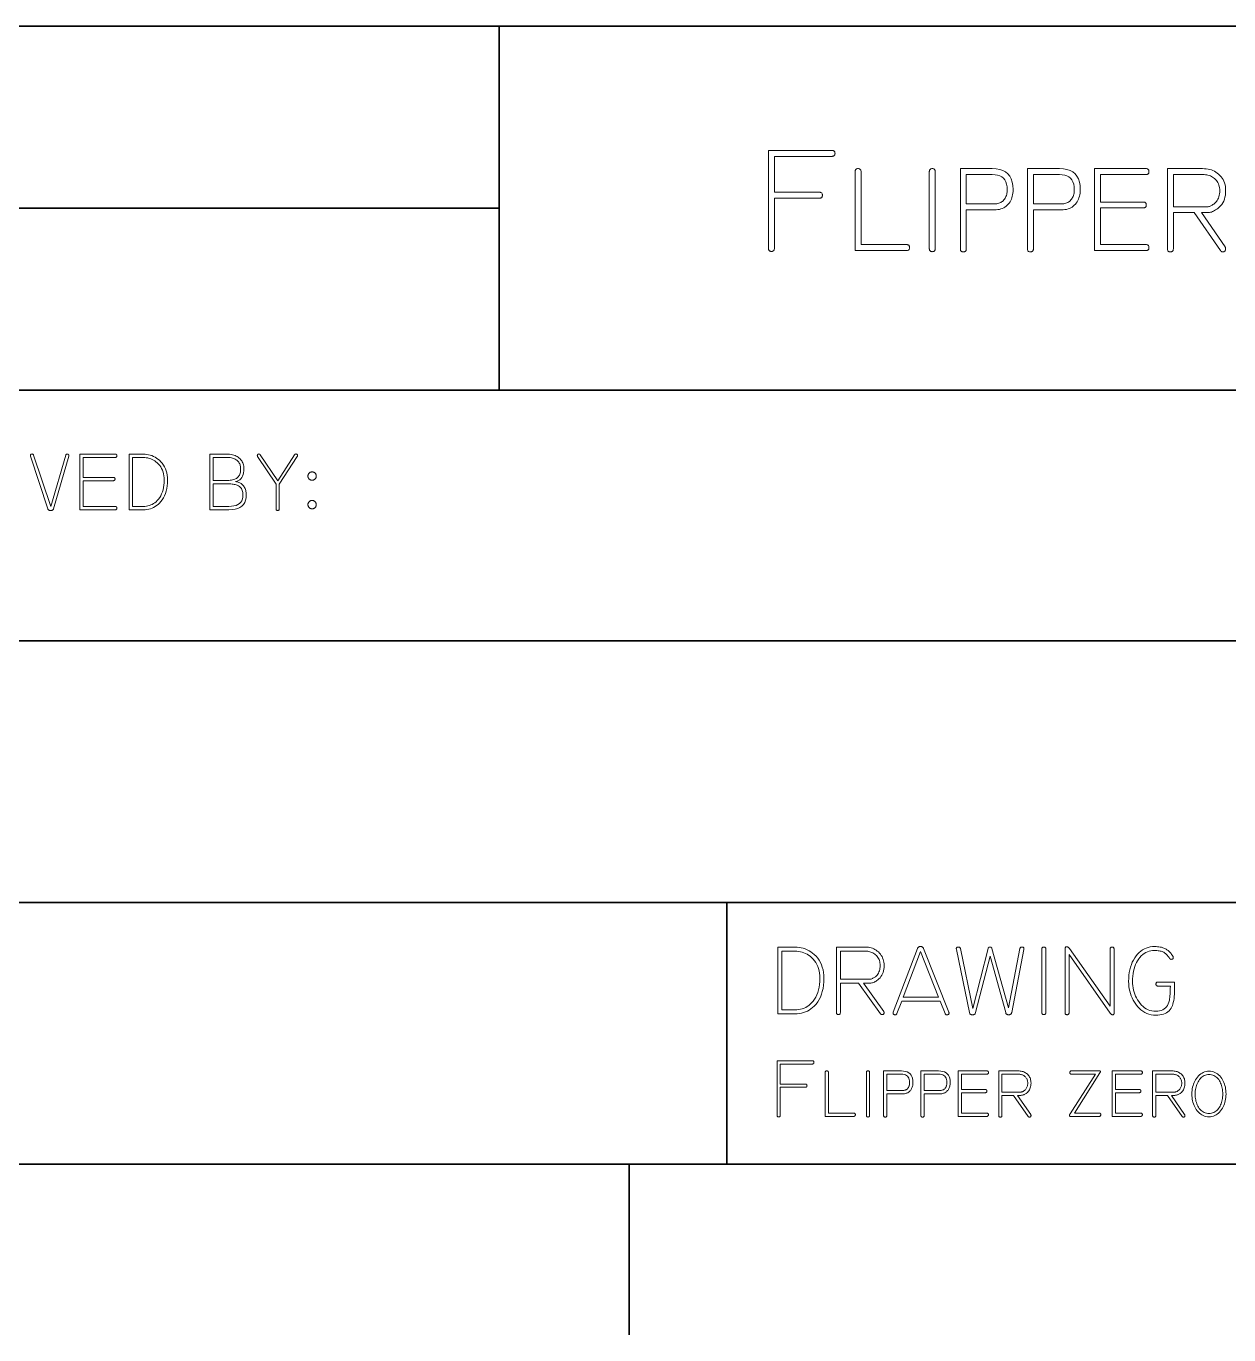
# Model space of a CAD drawing. Extents: x 0 to 297, y 0 to 210.
# Drawn here: x 196.2 to 249.1, y 2.5 to 60 of the extents above; entities that cross this region are included whole.
import ezdxf

# ---------------------------------------------------------------- set-up
doc = ezdxf.new("R2010")
doc.units = 0

msp = doc.modelspace()

# ---------------------------------------------------------------- linework, layer by layer
at = {"color": 7, "lineweight": 35}
for p, q in [((146.5, 60), (287, 60)), ((146.5, 52), (217, 52)), ((146.5, 44), (287, 44)), ((146.5, 33), (287, 33)), ((146.5, 21.5), (287, 21.5)), ((10, 10), (287, 10)), ((146.5, 10), (287, 10))]:
    msp.add_line(p, q, dxfattribs=at)
at = {"color": 7, "lineweight": 35, "ltscale": 0.4}
msp.add_line((217, 44), (217, 60), dxfattribs=at)
at = {"color": 7, "lineweight": 35, "ltscale": 0.2875}
msp.add_line((227, 10), (227, 21.5), dxfattribs=at)
at = {"color": 7, "lineweight": 35, "ltscale": 0.1875}
msp.add_line((222.7, 10), (222.7, 2.5), dxfattribs=at)
at = {"color": 7, "lineweight": 13}
for points in [[(231.619, 54.28), (229.087, 54.28), (229.087, 52.702), (231.067, 52.702), (231.092, 52.701), (231.114, 52.697), (231.133, 52.691), (231.15, 52.682), (231.165, 52.67), (231.176, 52.656), (231.185, 52.639), (231.192, 52.619), (231.196, 52.597), (231.197, 52.573), (231.196, 52.548), (231.192, 52.526), (231.185, 52.506), (231.176, 52.489), (231.165, 52.475), (231.15, 52.464), (231.133, 52.454), (231.114, 52.448), (231.092, 52.444), (231.067, 52.443), (229.087, 52.443), (229.087, 50.235), (229.085, 50.21), (229.082, 50.188), (229.075, 50.169), (229.066, 50.152), (229.054, 50.138), (229.04, 50.126), (229.023, 50.117), (229.004, 50.11), (228.982, 50.106), (228.957, 50.105), (228.932, 50.106), (228.91, 50.11), (228.891, 50.117), (228.874, 50.126), (228.859, 50.138), (228.848, 50.152), (228.839, 50.169), (228.832, 50.188), (228.828, 50.21), (228.827, 50.235), (228.827, 54.54), (231.619, 54.54), (231.644, 54.539), (231.666, 54.535), (231.685, 54.528), (231.702, 54.519), (231.717, 54.508), (231.728, 54.493), (231.737, 54.476), (231.744, 54.457), (231.748, 54.435), (231.749, 54.41), (231.748, 54.386), (231.744, 54.364), (231.737, 54.344), (231.728, 54.327), (231.717, 54.313), (231.702, 54.301), (231.685, 54.292), (231.666, 54.286), (231.644, 54.282)], [(234.892, 50.144), (232.632, 50.144), (232.632, 53.612), (232.633, 53.636), (232.637, 53.658), (232.644, 53.678), (232.653, 53.695), (232.665, 53.709), (232.679, 53.721), (232.696, 53.73), (232.715, 53.736), (232.737, 53.74), (232.762, 53.741), (232.787, 53.74), (232.809, 53.736), (232.828, 53.73), (232.845, 53.721), (232.859, 53.709), (232.871, 53.695), (232.88, 53.678), (232.887, 53.658), (232.891, 53.636), (232.892, 53.612), (232.892, 50.404), (234.892, 50.404), (234.917, 50.402), (234.939, 50.399), (234.958, 50.392), (234.975, 50.383), (234.989, 50.371), (235.001, 50.357), (235.01, 50.34), (235.017, 50.321), (235.021, 50.299), (235.022, 50.274), (235.021, 50.249), (235.017, 50.227), (235.01, 50.208), (235.001, 50.191), (234.989, 50.176), (234.975, 50.165), (234.958, 50.156), (234.939, 50.149), (234.917, 50.145)], [(236.152, 50.222), (236.15, 50.197), (236.146, 50.175), (236.14, 50.156), (236.131, 50.139), (236.119, 50.125), (236.105, 50.113), (236.088, 50.104), (236.069, 50.097), (236.046, 50.093), (236.022, 50.092), (235.997, 50.093), (235.975, 50.097), (235.956, 50.104), (235.939, 50.113), (235.924, 50.125), (235.913, 50.139), (235.904, 50.156), (235.897, 50.175), (235.893, 50.197), (235.892, 50.222), (235.892, 53.612), (235.893, 53.636), (235.897, 53.658), (235.904, 53.678), (235.913, 53.695), (235.924, 53.709), (235.939, 53.721), (235.956, 53.73), (235.975, 53.736), (235.997, 53.74), (236.022, 53.741), (236.046, 53.74), (236.069, 53.736), (236.088, 53.73), (236.105, 53.721), (236.119, 53.709), (236.131, 53.695), (236.14, 53.678), (236.146, 53.658), (236.15, 53.636), (236.152, 53.612)], [(239.574, 52.819), (239.572, 52.742), (239.565, 52.667), (239.554, 52.595), (239.539, 52.526), (239.52, 52.461), (239.497, 52.398), (239.469, 52.338), (239.437, 52.281), (239.4, 52.227), (239.359, 52.176), (239.315, 52.13), (239.266, 52.088), (239.215, 52.051), (239.159, 52.019), (239.1, 51.991), (239.037, 51.969), (238.97, 51.952), (238.9, 51.94), (238.826, 51.932), (238.749, 51.93), (237.515, 51.93), (237.515, 50.215), (237.514, 50.191), (237.51, 50.169), (237.504, 50.149), (237.495, 50.132), (237.483, 50.118), (237.469, 50.106), (237.452, 50.097), (237.432, 50.091), (237.41, 50.087), (237.385, 50.086), (237.361, 50.087), (237.339, 50.091), (237.319, 50.097), (237.302, 50.106), (237.288, 50.118), (237.276, 50.132), (237.267, 50.149), (237.261, 50.169), (237.257, 50.191), (237.256, 50.215), (237.256, 53.741), (238.658, 53.741), (238.832, 53.732), (238.988, 53.705), (239.125, 53.658), (239.244, 53.594), (239.345, 53.511), (239.427, 53.409), (239.491, 53.29), (239.537, 53.151), (239.565, 52.995)], [(239.314, 52.819), (239.307, 52.945), (239.288, 53.058), (239.255, 53.157), (239.209, 53.243), (239.15, 53.316), (239.078, 53.376), (238.993, 53.422), (238.894, 53.455), (238.783, 53.475), (238.658, 53.482), (237.515, 53.482), (237.515, 52.189), (238.749, 52.189), (238.802, 52.191), (238.853, 52.196), (238.901, 52.205), (238.947, 52.218), (238.99, 52.233), (239.031, 52.253), (239.069, 52.275), (239.104, 52.302), (239.137, 52.331), (239.168, 52.365), (239.196, 52.401), (239.221, 52.439), (239.242, 52.479), (239.261, 52.522), (239.277, 52.566), (239.291, 52.613), (239.301, 52.661), (239.308, 52.712), (239.313, 52.765)], [(242.522, 52.819), (242.52, 52.742), (242.513, 52.667), (242.503, 52.595), (242.488, 52.526), (242.468, 52.461), (242.445, 52.398), (242.417, 52.338), (242.385, 52.281), (242.348, 52.227), (242.308, 52.176), (242.263, 52.13), (242.215, 52.088), (242.163, 52.051), (242.107, 52.019), (242.048, 51.991), (241.985, 51.969), (241.918, 51.952), (241.848, 51.94), (241.775, 51.932), (241.697, 51.93), (240.463, 51.93), (240.463, 50.215), (240.462, 50.191), (240.458, 50.169), (240.452, 50.149), (240.443, 50.132), (240.431, 50.118), (240.417, 50.106), (240.4, 50.097), (240.38, 50.091), (240.358, 50.087), (240.333, 50.086), (240.309, 50.087), (240.287, 50.091), (240.267, 50.097), (240.25, 50.106), (240.236, 50.118), (240.224, 50.132), (240.215, 50.149), (240.209, 50.169), (240.205, 50.191), (240.204, 50.215), (240.204, 53.741), (241.606, 53.741), (241.78, 53.732), (241.936, 53.705), (242.073, 53.658), (242.192, 53.594), (242.293, 53.511), (242.375, 53.409), (242.439, 53.29), (242.485, 53.151), (242.513, 52.995)], [(242.262, 52.819), (242.256, 52.945), (242.236, 53.058), (242.203, 53.157), (242.157, 53.243), (242.098, 53.316), (242.026, 53.376), (241.941, 53.422), (241.842, 53.455), (241.731, 53.475), (241.606, 53.482), (240.463, 53.482), (240.463, 52.189), (241.697, 52.189), (241.75, 52.191), (241.801, 52.196), (241.849, 52.205), (241.895, 52.218), (241.938, 52.233), (241.979, 52.253), (242.017, 52.275), (242.052, 52.302), (242.085, 52.331), (242.116, 52.365), (242.144, 52.401), (242.169, 52.439), (242.19, 52.479), (242.209, 52.522), (242.226, 52.566), (242.239, 52.613), (242.249, 52.661), (242.256, 52.712), (242.261, 52.765)], [(245.411, 50.144), (243.152, 50.144), (243.152, 53.741), (245.411, 53.741), (245.436, 53.74), (245.458, 53.736), (245.478, 53.73), (245.495, 53.721), (245.509, 53.709), (245.521, 53.695), (245.53, 53.678), (245.536, 53.658), (245.54, 53.636), (245.541, 53.612), (245.54, 53.587), (245.536, 53.565), (245.53, 53.545), (245.521, 53.528), (245.509, 53.514), (245.495, 53.502), (245.478, 53.493), (245.458, 53.487), (245.436, 53.483), (245.411, 53.482), (243.411, 53.482), (243.411, 52.274), (245.295, 52.274), (245.319, 52.273), (245.341, 52.269), (245.361, 52.262), (245.378, 52.253), (245.392, 52.241), (245.404, 52.227), (245.413, 52.21), (245.419, 52.191), (245.423, 52.169), (245.424, 52.144), (245.423, 52.119), (245.419, 52.097), (245.413, 52.078), (245.404, 52.061), (245.392, 52.047), (245.378, 52.035), (245.361, 52.026), (245.341, 52.019), (245.319, 52.015), (245.295, 52.014), (243.411, 52.014), (243.411, 50.404), (245.411, 50.404), (245.436, 50.402), (245.458, 50.399), (245.478, 50.392), (245.495, 50.383), (245.509, 50.371), (245.521, 50.357), (245.53, 50.34), (245.536, 50.321), (245.54, 50.299), (245.541, 50.274), (245.54, 50.249), (245.536, 50.227), (245.53, 50.208), (245.521, 50.191), (245.509, 50.176), (245.495, 50.165), (245.478, 50.156), (245.458, 50.149), (245.436, 50.145)], [(248.911, 52.774), (248.908, 52.673), (248.898, 52.576), (248.88, 52.485), (248.856, 52.399), (248.825, 52.318), (248.788, 52.242), (248.743, 52.171), (248.691, 52.105), (248.633, 52.044), (248.567, 51.988), (248.519, 51.954), (248.472, 51.923), (248.425, 51.895), (248.378, 51.872), (248.332, 51.852), (248.286, 51.835), (248.24, 51.823), (248.195, 51.814), (248.151, 51.808), (248.106, 51.806), (247.846, 51.806), (248.885, 50.3), (248.89, 50.292), (248.895, 50.284), (248.899, 50.276), (248.902, 50.269), (248.905, 50.261), (248.907, 50.253), (248.909, 50.245), (248.91, 50.238), (248.911, 50.23), (248.911, 50.222), (248.91, 50.196), (248.906, 50.173), (248.899, 50.152), (248.89, 50.135), (248.877, 50.12), (248.862, 50.107), (248.845, 50.098), (248.824, 50.091), (248.801, 50.087), (248.775, 50.086), (248.764, 50.086), (248.752, 50.088), (248.742, 50.091), (248.731, 50.095), (248.721, 50.1), (248.712, 50.107), (248.703, 50.114), (248.694, 50.123), (248.686, 50.133), (248.678, 50.144), (247.522, 51.806), (246.613, 51.806), (246.613, 50.215), (246.611, 50.191), (246.608, 50.169), (246.601, 50.149), (246.592, 50.132), (246.58, 50.118), (246.566, 50.106), (246.549, 50.097), (246.53, 50.091), (246.508, 50.087), (246.483, 50.086), (246.458, 50.087), (246.436, 50.091), (246.417, 50.097), (246.4, 50.106), (246.385, 50.118), (246.374, 50.132), (246.365, 50.149), (246.358, 50.169), (246.354, 50.191), (246.353, 50.215), (246.353, 53.741), (247.898, 53.741), (247.981, 53.739), (248.062, 53.732), (248.139, 53.72), (248.213, 53.703), (248.285, 53.681), (248.354, 53.655), (248.419, 53.624), (248.482, 53.588), (248.542, 53.547), (248.6, 53.501), (248.659, 53.446), (248.712, 53.387), (248.759, 53.324), (248.799, 53.257), (248.833, 53.186), (248.862, 53.112), (248.883, 53.033), (248.899, 52.951), (248.908, 52.864)], [(248.652, 52.774), (248.649, 52.84), (248.643, 52.903), (248.631, 52.964), (248.615, 53.021), (248.595, 53.076), (248.57, 53.128), (248.54, 53.177), (248.506, 53.223), (248.468, 53.266), (248.424, 53.306), (248.382, 53.34), (248.337, 53.369), (248.29, 53.396), (248.241, 53.419), (248.189, 53.438), (248.135, 53.454), (248.079, 53.466), (248.021, 53.475), (247.961, 53.48), (247.898, 53.482), (246.613, 53.482), (246.613, 52.066), (248.106, 52.066), (248.136, 52.068), (248.166, 52.072), (248.197, 52.079), (248.228, 52.089), (248.259, 52.102), (248.29, 52.118), (248.322, 52.136), (248.354, 52.158), (248.386, 52.182), (248.418, 52.209), (248.462, 52.25), (248.502, 52.294), (248.537, 52.342), (248.568, 52.393), (248.593, 52.448), (248.614, 52.506), (248.631, 52.568), (248.642, 52.633), (248.649, 52.702)], [(198.09, 41.109), (197.416, 38.8), (197.41, 38.784), (197.403, 38.77), (197.394, 38.758), (197.384, 38.747), (197.372, 38.738), (197.359, 38.73), (197.345, 38.725), (197.329, 38.72), (197.312, 38.718), (197.293, 38.717), (197.273, 38.718), (197.254, 38.72), (197.237, 38.725), (197.222, 38.73), (197.208, 38.738), (197.196, 38.747), (197.185, 38.758), (197.176, 38.77), (197.169, 38.784), (197.163, 38.8), (196.402, 41.109), (196.401, 41.112), (196.401, 41.115), (196.4, 41.117), (196.4, 41.12), (196.399, 41.122), (196.399, 41.125), (196.399, 41.127), (196.398, 41.13), (196.398, 41.132), (196.398, 41.134), (196.399, 41.147), (196.401, 41.159), (196.405, 41.169), (196.41, 41.178), (196.416, 41.186), (196.424, 41.192), (196.434, 41.197), (196.444, 41.2), (196.457, 41.202), (196.47, 41.203), (196.48, 41.202), (196.489, 41.201), (196.498, 41.198), (196.506, 41.195), (196.513, 41.19), (196.519, 41.185), (196.525, 41.178), (196.53, 41.17), (196.535, 41.162), (196.539, 41.152), (197.293, 38.898), (197.953, 41.152), (197.956, 41.161), (197.96, 41.169), (197.965, 41.176), (197.97, 41.182), (197.976, 41.187), (197.982, 41.192), (197.989, 41.195), (197.997, 41.197), (198.005, 41.199), (198.014, 41.199), (198.022, 41.199), (198.028, 41.198), (198.035, 41.197), (198.042, 41.195), (198.048, 41.193), (198.054, 41.19), (198.06, 41.187), (198.065, 41.183), (198.071, 41.179), (198.076, 41.174), (198.08, 41.169), (198.084, 41.163), (198.088, 41.157), (198.09, 41.151), (198.092, 41.145), (198.093, 41.138), (198.093, 41.131), (198.093, 41.124), (198.092, 41.117)], [(200.125, 38.753), (198.574, 38.753), (198.574, 41.196), (200.125, 41.196), (200.139, 41.195), (200.151, 41.193), (200.162, 41.189), (200.171, 41.184), (200.179, 41.177), (200.185, 41.17), (200.19, 41.16), (200.194, 41.149), (200.196, 41.137), (200.197, 41.123), (200.196, 41.11), (200.194, 41.097), (200.19, 41.087), (200.185, 41.077), (200.179, 41.069), (200.171, 41.063), (200.162, 41.058), (200.151, 41.054), (200.139, 41.052), (200.125, 41.051), (198.718, 41.051), (198.718, 40.175), (200.045, 40.175), (200.059, 40.174), (200.071, 40.172), (200.082, 40.168), (200.092, 40.163), (200.1, 40.157), (200.106, 40.149), (200.111, 40.139), (200.115, 40.128), (200.117, 40.116), (200.118, 40.102), (200.117, 40.089), (200.115, 40.076), (200.111, 40.066), (200.106, 40.056), (200.1, 40.048), (200.092, 40.042), (200.082, 40.037), (200.071, 40.033), (200.059, 40.031), (200.045, 40.03), (198.718, 40.03), (198.718, 38.898), (200.125, 38.898), (200.139, 38.897), (200.151, 38.895), (200.162, 38.891), (200.171, 38.886), (200.179, 38.88), (200.185, 38.872), (200.19, 38.862), (200.194, 38.851), (200.196, 38.839), (200.197, 38.825), (200.196, 38.812), (200.194, 38.799), (200.19, 38.789), (200.185, 38.779), (200.179, 38.771), (200.171, 38.765), (200.162, 38.76), (200.151, 38.756), (200.139, 38.754)], [(202.419, 40.056), (202.416, 39.925), (202.405, 39.801), (202.387, 39.684), (202.363, 39.572), (202.331, 39.468), (202.292, 39.369), (202.246, 39.277), (202.193, 39.191), (202.133, 39.111), (202.066, 39.038), (202.007, 38.984), (201.945, 38.936), (201.881, 38.893), (201.814, 38.856), (201.745, 38.824), (201.673, 38.799), (201.598, 38.779), (201.521, 38.765), (201.441, 38.756), (201.359, 38.753), (200.738, 38.753), (200.738, 41.196), (201.355, 41.196), (201.436, 41.193), (201.515, 41.185), (201.592, 41.172), (201.666, 41.153), (201.738, 41.129), (201.808, 41.099), (201.876, 41.065), (201.941, 41.025), (202.005, 40.979), (202.066, 40.929), (202.133, 40.863), (202.193, 40.793), (202.246, 40.718), (202.292, 40.638), (202.331, 40.553), (202.363, 40.464), (202.387, 40.369), (202.405, 40.269), (202.416, 40.165)], [(202.275, 40.056), (202.272, 40.151), (202.263, 40.242), (202.247, 40.329), (202.226, 40.411), (202.198, 40.489), (202.165, 40.563), (202.125, 40.633), (202.079, 40.699), (202.027, 40.76), (201.968, 40.817), (201.915, 40.861), (201.861, 40.9), (201.804, 40.934), (201.745, 40.965), (201.685, 40.99), (201.623, 41.011), (201.559, 41.027), (201.493, 41.038), (201.425, 41.045), (201.355, 41.048), (200.882, 41.048), (200.882, 38.898), (201.359, 38.898), (201.43, 38.9), (201.499, 38.908), (201.565, 38.921), (201.63, 38.939), (201.692, 38.962), (201.753, 38.99), (201.811, 39.023), (201.867, 39.061), (201.92, 39.105), (201.972, 39.154), (202.029, 39.219), (202.081, 39.289), (202.126, 39.365), (202.166, 39.447), (202.199, 39.534), (202.226, 39.627), (202.248, 39.726), (202.263, 39.83), (202.272, 39.94)], [(205.882, 39.403), (205.875, 39.279), (205.852, 39.169), (205.814, 39.071), (205.76, 38.987), (205.691, 38.916), (205.607, 38.857), (205.508, 38.812), (205.393, 38.779), (205.263, 38.76), (205.118, 38.753), (204.288, 38.753), (204.288, 41.199), (205.017, 41.199), (205.086, 41.197), (205.153, 41.192), (205.217, 41.183), (205.278, 41.171), (205.335, 41.155), (205.39, 41.136), (205.441, 41.113), (205.49, 41.087), (205.535, 41.057), (205.578, 41.024), (205.616, 40.988), (205.651, 40.949), (205.682, 40.909), (205.708, 40.865), (205.73, 40.82), (205.749, 40.772), (205.763, 40.722), (205.773, 40.669), (205.779, 40.614), (205.781, 40.557), (205.778, 40.462), (205.767, 40.375), (205.749, 40.297), (205.723, 40.227), (205.69, 40.166), (205.65, 40.113), (205.603, 40.069), (205.548, 40.033), (205.486, 40.006), (205.417, 39.987), (205.456, 39.98), (205.493, 39.972), (205.529, 39.961), (205.563, 39.948), (205.596, 39.934), (205.627, 39.917), (205.656, 39.899), (205.684, 39.878), (205.71, 39.856), (205.734, 39.832), (205.763, 39.8), (205.788, 39.765), (205.81, 39.728), (205.829, 39.689), (205.845, 39.647), (205.859, 39.603), (205.869, 39.556), (205.876, 39.508), (205.881, 39.456)], [(205.637, 40.561), (205.635, 40.606), (205.63, 40.65), (205.622, 40.692), (205.611, 40.731), (205.596, 40.769), (205.577, 40.804), (205.556, 40.838), (205.531, 40.869), (205.503, 40.898), (205.471, 40.925), (205.437, 40.95), (205.4, 40.972), (205.361, 40.991), (205.319, 41.008), (205.275, 41.022), (205.228, 41.034), (205.179, 41.043), (205.127, 41.05), (205.073, 41.054), (205.017, 41.055), (204.432, 41.055), (204.432, 40.038), (204.977, 40.038), (205.046, 40.039), (205.112, 40.042), (205.173, 40.048), (205.23, 40.056), (205.283, 40.067), (205.331, 40.08), (205.376, 40.095), (205.417, 40.113), (205.453, 40.132), (205.486, 40.155), (205.514, 40.18), (205.54, 40.209), (205.563, 40.241), (205.583, 40.276), (205.599, 40.315), (205.613, 40.357), (205.623, 40.403), (205.631, 40.452), (205.636, 40.505)], [(208.123, 41.091), (207.336, 39.882), (207.336, 38.793), (207.335, 38.779), (207.333, 38.767), (207.33, 38.756), (207.325, 38.747), (207.318, 38.739), (207.31, 38.732), (207.301, 38.727), (207.29, 38.724), (207.278, 38.722), (207.264, 38.721), (207.25, 38.722), (207.238, 38.724), (207.227, 38.727), (207.218, 38.732), (207.21, 38.739), (207.203, 38.747), (207.198, 38.756), (207.195, 38.767), (207.193, 38.779), (207.192, 38.793), (207.192, 39.882), (206.384, 41.091), (206.381, 41.095), (206.379, 41.098), (206.376, 41.102), (206.375, 41.106), (206.373, 41.11), (206.372, 41.114), (206.371, 41.118), (206.37, 41.122), (206.37, 41.126), (206.369, 41.131), (206.37, 41.144), (206.372, 41.157), (206.376, 41.167), (206.382, 41.177), (206.388, 41.185), (206.397, 41.191), (206.407, 41.196), (206.418, 41.2), (206.431, 41.202), (206.445, 41.203), (206.452, 41.202), (206.458, 41.201), (206.464, 41.2), (206.469, 41.198), (206.475, 41.195), (206.48, 41.191), (206.485, 41.187), (206.49, 41.182), (206.495, 41.176), (206.499, 41.17), (207.264, 40.03), (208, 41.17), (208.004, 41.176), (208.009, 41.182), (208.014, 41.187), (208.02, 41.191), (208.025, 41.195), (208.031, 41.198), (208.037, 41.2), (208.044, 41.201), (208.051, 41.202), (208.058, 41.203), (208.073, 41.202), (208.086, 41.2), (208.098, 41.196), (208.109, 41.191), (208.117, 41.185), (208.124, 41.177), (208.13, 41.167), (208.134, 41.157), (208.136, 41.144), (208.137, 41.131), (208.137, 41.126), (208.137, 41.122), (208.136, 41.118), (208.135, 41.114), (208.133, 41.11), (208.132, 41.106), (208.13, 41.102), (208.128, 41.098), (208.125, 41.095)], [(208.96, 40.232), (208.959, 40.217), (208.957, 40.203), (208.955, 40.189), (208.951, 40.175), (208.946, 40.162), (208.94, 40.149), (208.933, 40.137), (208.925, 40.125), (208.916, 40.113), (208.905, 40.102), (208.894, 40.092), (208.883, 40.083), (208.871, 40.075), (208.859, 40.068), (208.846, 40.062), (208.833, 40.057), (208.819, 40.053), (208.805, 40.051), (208.791, 40.049), (208.776, 40.048), (208.761, 40.049), (208.746, 40.051), (208.732, 40.053), (208.718, 40.057), (208.705, 40.062), (208.692, 40.068), (208.68, 40.075), (208.668, 40.083), (208.657, 40.092), (208.646, 40.102), (208.635, 40.113), (208.626, 40.125), (208.618, 40.137), (208.611, 40.149), (208.605, 40.162), (208.6, 40.175), (208.596, 40.189), (208.594, 40.203), (208.592, 40.217), (208.592, 40.232), (208.592, 40.247), (208.594, 40.262), (208.596, 40.276), (208.6, 40.289), (208.605, 40.303), (208.611, 40.315), (208.618, 40.328), (208.626, 40.34), (208.635, 40.351), (208.646, 40.362), (208.657, 40.372), (208.668, 40.382), (208.68, 40.39), (208.692, 40.397), (208.705, 40.403), (208.718, 40.408), (208.732, 40.411), (208.746, 40.414), (208.761, 40.416), (208.776, 40.416), (208.791, 40.416), (208.805, 40.414), (208.819, 40.411), (208.833, 40.408), (208.846, 40.403), (208.859, 40.397), (208.871, 40.39), (208.883, 40.382), (208.894, 40.372), (208.905, 40.362), (208.916, 40.351), (208.925, 40.34), (208.933, 40.328), (208.94, 40.315), (208.946, 40.303), (208.951, 40.289), (208.955, 40.276), (208.957, 40.262), (208.959, 40.247)], [(205.738, 39.41), (205.736, 39.463), (205.73, 39.513), (205.721, 39.56), (205.707, 39.604), (205.689, 39.644), (205.668, 39.682), (205.643, 39.716), (205.613, 39.747), (205.58, 39.775), (205.543, 39.799), (205.512, 39.816), (205.478, 39.831), (205.441, 39.844), (205.401, 39.855), (205.358, 39.865), (205.313, 39.873), (205.264, 39.88), (205.212, 39.885), (205.157, 39.888), (205.1, 39.89), (205.01, 39.89), (204.926, 39.891), (204.847, 39.891), (204.773, 39.892), (204.704, 39.892), (204.639, 39.893), (204.58, 39.893), (204.526, 39.893), (204.477, 39.893), (204.432, 39.893), (204.432, 38.898), (205.118, 38.898), (205.236, 38.903), (205.341, 38.918), (205.434, 38.944), (205.515, 38.98), (205.583, 39.026), (205.639, 39.082), (205.682, 39.149), (205.713, 39.225), (205.732, 39.312)], [(208.96, 38.977), (208.959, 38.962), (208.957, 38.947), (208.955, 38.933), (208.951, 38.92), (208.946, 38.907), (208.94, 38.894), (208.933, 38.881), (208.925, 38.87), (208.916, 38.858), (208.905, 38.847), (208.894, 38.837), (208.883, 38.828), (208.871, 38.819), (208.859, 38.812), (208.846, 38.806), (208.833, 38.802), (208.819, 38.798), (208.805, 38.795), (208.791, 38.793), (208.776, 38.793), (208.761, 38.793), (208.746, 38.795), (208.732, 38.798), (208.718, 38.802), (208.705, 38.806), (208.692, 38.812), (208.68, 38.819), (208.668, 38.828), (208.657, 38.837), (208.646, 38.847), (208.635, 38.858), (208.626, 38.87), (208.618, 38.881), (208.611, 38.894), (208.605, 38.907), (208.6, 38.92), (208.596, 38.933), (208.594, 38.947), (208.592, 38.962), (208.592, 38.977), (208.592, 38.992), (208.594, 39.006), (208.596, 39.02), (208.6, 39.034), (208.605, 39.047), (208.611, 39.06), (208.618, 39.072), (208.626, 39.084), (208.635, 39.096), (208.646, 39.107), (208.657, 39.117), (208.668, 39.126), (208.68, 39.134), (208.692, 39.141), (208.705, 39.147), (208.718, 39.152), (208.732, 39.156), (208.746, 39.159), (208.761, 39.16), (208.776, 39.161), (208.791, 39.16), (208.805, 39.159), (208.819, 39.156), (208.833, 39.152), (208.846, 39.147), (208.859, 39.141), (208.871, 39.134), (208.883, 39.126), (208.894, 39.117), (208.905, 39.107), (208.916, 39.096), (208.925, 39.084), (208.933, 39.072), (208.94, 39.06), (208.946, 39.047), (208.951, 39.034), (208.955, 39.02), (208.957, 39.006), (208.959, 38.992)], [(236.749, 16.677), (236.751, 16.674), (236.752, 16.671), (236.753, 16.667), (236.754, 16.664), (236.755, 16.66), (236.756, 16.657), (236.757, 16.653), (236.757, 16.65), (236.757, 16.646), (236.758, 16.643), (236.757, 16.627), (236.754, 16.613), (236.749, 16.601), (236.743, 16.59), (236.735, 16.581), (236.725, 16.574), (236.713, 16.568), (236.699, 16.564), (236.684, 16.561), (236.667, 16.561), (236.655, 16.561), (236.644, 16.563), (236.634, 16.566), (236.624, 16.57), (236.616, 16.575), (236.608, 16.581), (236.601, 16.588), (236.595, 16.597), (236.589, 16.606), (236.584, 16.617), (236.368, 17.158), (234.68, 17.158), (234.472, 16.617), (234.467, 16.606), (234.462, 16.597), (234.455, 16.588), (234.448, 16.581), (234.44, 16.575), (234.432, 16.57), (234.422, 16.566), (234.412, 16.563), (234.401, 16.561), (234.39, 16.561), (234.372, 16.561), (234.357, 16.564), (234.343, 16.568), (234.331, 16.574), (234.321, 16.581), (234.313, 16.59), (234.307, 16.601), (234.302, 16.613), (234.3, 16.627), (234.299, 16.643), (234.299, 16.646), (234.299, 16.65), (234.299, 16.653), (234.3, 16.657), (234.301, 16.66), (234.302, 16.664), (234.303, 16.667), (234.304, 16.671), (234.306, 16.674), (234.307, 16.677), (235.372, 19.478), (235.379, 19.494), (235.387, 19.508), (235.397, 19.52), (235.408, 19.531), (235.421, 19.54), (235.435, 19.547), (235.451, 19.553), (235.468, 19.557), (235.486, 19.56), (235.507, 19.561), (235.526, 19.56), (235.544, 19.557), (235.56, 19.553), (235.576, 19.547), (235.59, 19.54), (235.603, 19.531), (235.614, 19.52), (235.624, 19.508), (235.633, 19.494), (235.641, 19.478)], [(246.667, 17.677), (246.665, 17.566), (246.661, 17.462), (246.653, 17.363), (246.642, 17.272), (246.629, 17.186), (246.612, 17.107), (246.592, 17.034), (246.57, 16.968), (246.544, 16.908), (246.515, 16.855), (246.475, 16.796), (246.429, 16.743), (246.376, 16.696), (246.318, 16.655), (246.253, 16.621), (246.183, 16.593), (246.106, 16.571), (246.023, 16.556), (245.935, 16.546), (245.84, 16.543), (245.737, 16.548), (245.637, 16.563), (245.541, 16.587), (245.448, 16.62), (245.359, 16.663), (245.274, 16.716), (245.191, 16.779), (245.113, 16.851), (245.037, 16.933), (244.965, 17.024), (244.905, 17.113), (244.852, 17.205), (244.804, 17.3), (244.763, 17.396), (244.728, 17.496), (244.7, 17.597), (244.678, 17.701), (244.662, 17.808), (244.653, 17.917), (244.649, 18.028), (244.653, 18.165), (244.663, 18.296), (244.679, 18.422), (244.702, 18.542), (244.732, 18.657), (244.768, 18.766), (244.811, 18.87), (244.86, 18.969), (244.916, 19.062), (244.978, 19.149), (245.043, 19.227), (245.112, 19.297), (245.184, 19.359), (245.26, 19.413), (245.339, 19.458), (245.421, 19.495), (245.508, 19.524), (245.598, 19.544), (245.691, 19.556), (245.788, 19.561), (245.855, 19.559), (245.919, 19.555), (245.981, 19.548), (246.039, 19.538), (246.095, 19.526), (246.148, 19.511), (246.199, 19.493), (246.246, 19.472), (246.291, 19.448), (246.333, 19.422), (246.358, 19.405), (246.383, 19.386), (246.408, 19.364), (246.433, 19.339), (246.459, 19.312), (246.485, 19.282), (246.512, 19.249), (246.538, 19.214), (246.566, 19.177), (246.593, 19.136), (246.596, 19.131), (246.599, 19.126), (246.602, 19.12), (246.604, 19.115), (246.606, 19.109), (246.608, 19.104), (246.609, 19.098), (246.61, 19.092), (246.61, 19.086), (246.61, 19.08), (246.61, 19.064), (246.607, 19.05), (246.603, 19.038), (246.597, 19.027), (246.589, 19.018), (246.579, 19.011), (246.568, 19.005), (246.555, 19.001), (246.54, 18.999), (246.524, 18.998), (246.515, 18.998), (246.507, 19), (246.499, 19.002), (246.491, 19.005), (246.484, 19.009), (246.477, 19.013), (246.47, 19.019), (246.463, 19.026), (246.456, 19.033), (246.45, 19.041), (246.424, 19.077), (246.398, 19.111), (246.374, 19.142), (246.35, 19.17), (246.327, 19.196), (246.305, 19.219), (246.284, 19.24), (246.263, 19.259), (246.244, 19.275), (246.225, 19.288), (246.193, 19.307), (246.158, 19.324), (246.12, 19.339), (246.08, 19.352), (246.038, 19.363), (245.993, 19.372), (245.945, 19.378), (245.895, 19.383), (245.843, 19.386), (245.788, 19.387), (245.704, 19.384), (245.623, 19.373), (245.545, 19.354), (245.471, 19.328), (245.399, 19.294), (245.331, 19.253), (245.266, 19.205), (245.205, 19.149), (245.146, 19.086), (245.091, 19.015), (245.04, 18.938), (244.994, 18.857), (244.954, 18.77), (244.919, 18.679), (244.89, 18.582), (244.865, 18.481), (244.847, 18.375), (244.833, 18.264), (244.825, 18.149), (244.823, 18.028), (244.825, 17.93), (244.833, 17.834), (244.847, 17.74), (244.865, 17.648), (244.89, 17.558), (244.919, 17.471), (244.954, 17.386), (244.994, 17.304), (245.04, 17.223), (245.091, 17.145), (245.151, 17.064), (245.215, 16.991), (245.282, 16.926), (245.352, 16.871), (245.425, 16.824), (245.502, 16.785), (245.582, 16.755), (245.664, 16.734), (245.751, 16.721), (245.84, 16.716), (245.927, 16.721), (246.007, 16.733), (246.081, 16.753), (246.149, 16.782), (246.21, 16.818), (246.265, 16.863), (246.313, 16.916), (246.355, 16.977), (246.391, 17.046), (246.42, 17.123), (246.431, 17.163), (246.442, 17.21), (246.451, 17.263), (246.459, 17.323), (246.465, 17.39), (246.471, 17.463), (246.475, 17.543), (246.478, 17.63), (246.48, 17.724), (246.481, 17.825), (245.935, 17.825), (245.919, 17.826), (245.904, 17.828), (245.891, 17.832), (245.88, 17.839), (245.87, 17.846), (245.862, 17.856), (245.856, 17.867), (245.852, 17.88), (245.849, 17.895), (245.848, 17.911), (245.849, 17.928), (245.852, 17.942), (245.856, 17.955), (245.862, 17.967), (245.87, 17.976), (245.88, 17.984), (245.891, 17.99), (245.904, 17.994), (245.919, 17.997), (245.935, 17.998), (246.667, 17.998)], [(231.26, 18.167), (231.255, 18.01), (231.243, 17.862), (231.222, 17.72), (231.192, 17.587), (231.154, 17.461), (231.107, 17.343), (231.052, 17.232), (230.988, 17.129), (230.916, 17.034), (230.835, 16.946), (230.765, 16.881), (230.691, 16.823), (230.614, 16.771), (230.534, 16.727), (230.45, 16.689), (230.364, 16.659), (230.274, 16.635), (230.182, 16.618), (230.086, 16.607), (229.987, 16.604), (229.242, 16.604), (229.242, 19.535), (229.983, 19.535), (230.08, 19.531), (230.175, 19.522), (230.267, 19.506), (230.356, 19.483), (230.443, 19.455), (230.527, 19.419), (230.608, 19.378), (230.686, 19.33), (230.762, 19.275), (230.835, 19.214), (230.916, 19.136), (230.988, 19.052), (231.052, 18.962), (231.107, 18.866), (231.154, 18.764), (231.192, 18.656), (231.222, 18.543), (231.243, 18.423), (231.255, 18.298)], [(231.087, 18.167), (231.083, 18.281), (231.072, 18.39), (231.053, 18.494), (231.028, 18.593), (230.995, 18.687), (230.954, 18.776), (230.906, 18.86), (230.851, 18.938), (230.789, 19.012), (230.719, 19.08), (230.655, 19.133), (230.589, 19.18), (230.521, 19.221), (230.451, 19.257), (230.379, 19.288), (230.304, 19.313), (230.227, 19.332), (230.148, 19.346), (230.066, 19.354), (229.983, 19.357), (229.416, 19.357), (229.416, 16.777), (229.987, 16.777), (230.072, 16.78), (230.155, 16.789), (230.235, 16.805), (230.313, 16.826), (230.387, 16.854), (230.46, 16.888), (230.529, 16.928), (230.597, 16.974), (230.661, 17.026), (230.723, 17.084), (230.792, 17.162), (230.854, 17.247), (230.908, 17.338), (230.956, 17.436), (230.996, 17.541), (231.028, 17.653), (231.054, 17.771), (231.072, 17.896), (231.083, 18.028)], [(233.905, 18.725), (233.902, 18.643), (233.894, 18.565), (233.88, 18.492), (233.86, 18.422), (233.835, 18.357), (233.805, 18.296), (233.769, 18.239), (233.727, 18.186), (233.68, 18.138), (233.628, 18.093), (233.59, 18.066), (233.552, 18.042), (233.514, 18.02), (233.477, 18.002), (233.439, 17.986), (233.402, 17.973), (233.365, 17.963), (233.328, 17.956), (233.292, 17.952), (233.255, 17.95), (232.996, 17.95), (233.887, 16.708), (233.891, 16.703), (233.894, 16.697), (233.896, 16.692), (233.899, 16.687), (233.9, 16.682), (233.902, 16.677), (233.903, 16.671), (233.904, 16.666), (233.905, 16.661), (233.905, 16.656), (233.904, 16.639), (233.901, 16.625), (233.897, 16.612), (233.89, 16.6), (233.882, 16.591), (233.872, 16.583), (233.86, 16.577), (233.847, 16.573), (233.831, 16.57), (233.814, 16.569), (233.806, 16.57), (233.799, 16.571), (233.792, 16.572), (233.785, 16.575), (233.778, 16.578), (233.772, 16.582), (233.766, 16.586), (233.76, 16.591), (233.754, 16.597), (233.749, 16.604), (232.775, 17.95), (231.983, 17.95), (231.983, 16.656), (231.982, 16.639), (231.979, 16.625), (231.975, 16.612), (231.969, 16.6), (231.961, 16.591), (231.952, 16.583), (231.94, 16.577), (231.927, 16.573), (231.913, 16.57), (231.896, 16.569), (231.88, 16.57), (231.865, 16.573), (231.852, 16.577), (231.841, 16.583), (231.831, 16.591), (231.823, 16.6), (231.817, 16.612), (231.813, 16.625), (231.81, 16.639), (231.81, 16.656), (231.81, 19.535), (233.082, 19.535), (233.149, 19.533), (233.213, 19.526), (233.275, 19.516), (233.336, 19.501), (233.394, 19.482), (233.45, 19.458), (233.504, 19.431), (233.556, 19.399), (233.606, 19.363), (233.654, 19.323), (233.701, 19.275), (233.744, 19.225), (233.782, 19.172), (233.814, 19.117), (233.842, 19.058), (233.865, 18.997), (233.882, 18.933), (233.895, 18.867), (233.902, 18.797)], [(233.732, 18.725), (233.73, 18.783), (233.724, 18.838), (233.714, 18.891), (233.7, 18.942), (233.682, 18.99), (233.66, 19.036), (233.634, 19.08), (233.604, 19.121), (233.57, 19.16), (233.532, 19.197), (233.495, 19.228), (233.456, 19.256), (233.416, 19.281), (233.373, 19.302), (233.329, 19.32), (233.283, 19.335), (233.236, 19.347), (233.186, 19.355), (233.135, 19.36), (233.082, 19.361), (231.987, 19.361), (231.983, 18.123), (233.255, 18.123), (233.282, 18.125), (233.309, 18.128), (233.336, 18.134), (233.363, 18.141), (233.391, 18.152), (233.418, 18.164), (233.445, 18.179), (233.473, 18.195), (233.5, 18.215), (233.528, 18.236), (233.567, 18.271), (233.601, 18.31), (233.632, 18.351), (233.658, 18.395), (233.681, 18.443), (233.699, 18.493), (233.713, 18.547), (233.723, 18.603), (233.73, 18.663)], [(236.299, 17.331), (235.507, 19.348), (234.745, 17.331)], [(240.048, 19.435), (239.511, 16.66), (239.504, 16.641), (239.496, 16.624), (239.486, 16.609), (239.475, 16.596), (239.463, 16.585), (239.45, 16.577), (239.434, 16.57), (239.418, 16.565), (239.4, 16.562), (239.381, 16.561), (239.36, 16.562), (239.341, 16.565), (239.323, 16.57), (239.308, 16.577), (239.293, 16.585), (239.281, 16.596), (239.27, 16.609), (239.26, 16.624), (239.253, 16.641), (239.247, 16.66), (238.563, 19.145), (237.926, 16.66), (237.92, 16.641), (237.913, 16.624), (237.903, 16.609), (237.892, 16.596), (237.88, 16.585), (237.866, 16.577), (237.85, 16.57), (237.832, 16.565), (237.813, 16.562), (237.792, 16.561), (237.771, 16.562), (237.751, 16.565), (237.733, 16.57), (237.717, 16.577), (237.702, 16.585), (237.69, 16.596), (237.679, 16.609), (237.67, 16.624), (237.663, 16.641), (237.658, 16.66), (237.082, 19.435), (237.079, 19.455), (237.079, 19.472), (237.081, 19.488), (237.086, 19.502), (237.094, 19.513), (237.105, 19.522), (237.118, 19.53), (237.134, 19.535), (237.152, 19.538), (237.173, 19.539), (237.186, 19.538), (237.199, 19.536), (237.21, 19.533), (237.22, 19.528), (237.228, 19.522), (237.236, 19.514), (237.243, 19.505), (237.248, 19.495), (237.252, 19.483), (237.255, 19.47), (237.801, 16.842), (238.472, 19.474), (238.476, 19.486), (238.481, 19.497), (238.487, 19.507), (238.494, 19.516), (238.502, 19.523), (238.511, 19.529), (238.522, 19.533), (238.533, 19.536), (238.545, 19.538), (238.558, 19.539), (238.572, 19.538), (238.584, 19.536), (238.595, 19.533), (238.606, 19.529), (238.615, 19.523), (238.623, 19.516), (238.63, 19.507), (238.636, 19.497), (238.641, 19.486), (238.645, 19.474), (239.368, 16.864), (239.874, 19.47), (239.878, 19.483), (239.882, 19.495), (239.887, 19.505), (239.894, 19.514), (239.902, 19.522), (239.91, 19.528), (239.92, 19.533), (239.931, 19.536), (239.943, 19.538), (239.957, 19.539), (239.978, 19.538), (239.996, 19.535), (240.012, 19.53), (240.025, 19.522), (240.036, 19.513), (240.043, 19.502), (240.049, 19.488), (240.051, 19.472), (240.051, 19.455)], [(241.009, 16.656), (241.008, 16.639), (241.005, 16.625), (241.001, 16.612), (240.995, 16.6), (240.987, 16.591), (240.977, 16.583), (240.966, 16.577), (240.953, 16.573), (240.939, 16.57), (240.922, 16.569), (240.906, 16.57), (240.891, 16.573), (240.878, 16.577), (240.867, 16.583), (240.857, 16.591), (240.849, 16.6), (240.843, 16.612), (240.839, 16.625), (240.836, 16.639), (240.835, 16.656), (240.835, 19.452), (240.836, 19.469), (240.839, 19.484), (240.843, 19.497), (240.849, 19.508), (240.857, 19.517), (240.867, 19.525), (240.878, 19.531), (240.891, 19.535), (240.906, 19.538), (240.922, 19.539), (240.939, 19.538), (240.953, 19.535), (240.966, 19.531), (240.977, 19.525), (240.987, 19.517), (240.995, 19.508), (241.001, 19.497), (241.005, 19.484), (241.008, 19.469), (241.009, 19.452)], [(244.009, 16.639), (244.008, 16.624), (244.006, 16.61), (244.003, 16.599), (243.999, 16.589), (243.993, 16.58), (243.987, 16.573), (243.979, 16.568), (243.97, 16.564), (243.96, 16.561), (243.948, 16.561), (243.936, 16.561), (243.924, 16.564), (243.912, 16.568), (243.901, 16.573), (243.89, 16.58), (243.878, 16.589), (243.867, 16.599), (243.857, 16.61), (243.846, 16.624), (243.835, 16.639), (242.03, 19.206), (242.03, 16.652), (242.029, 16.635), (242.027, 16.62), (242.023, 16.607), (242.016, 16.596), (242.009, 16.587), (241.999, 16.579), (241.988, 16.573), (241.975, 16.568), (241.96, 16.566), (241.944, 16.565), (241.927, 16.566), (241.913, 16.568), (241.9, 16.573), (241.888, 16.579), (241.879, 16.587), (241.871, 16.596), (241.865, 16.607), (241.861, 16.62), (241.858, 16.635), (241.857, 16.652), (241.857, 19.47), (241.858, 19.485), (241.86, 19.498), (241.863, 19.509), (241.868, 19.52), (241.874, 19.528), (241.882, 19.535), (241.891, 19.541), (241.901, 19.545), (241.913, 19.547), (241.926, 19.548), (241.941, 19.547), (241.955, 19.545), (241.969, 19.541), (241.982, 19.535), (241.995, 19.528), (242.007, 19.52), (242.019, 19.509), (242.03, 19.498), (242.041, 19.485), (242.052, 19.47), (243.835, 16.937), (243.835, 19.448), (243.836, 19.465), (243.839, 19.479), (243.843, 19.492), (243.849, 19.503), (243.857, 19.513), (243.867, 19.521), (243.878, 19.527), (243.891, 19.531), (243.906, 19.534), (243.922, 19.535), (243.939, 19.534), (243.953, 19.531), (243.966, 19.527), (243.977, 19.521), (243.987, 19.513), (243.995, 19.503), (244.001, 19.492), (244.005, 19.479), (244.008, 19.465), (244.009, 19.448)], [(230.753, 14.397), (229.346, 14.397), (229.346, 13.52), (230.447, 13.52), (230.46, 13.519), (230.473, 13.517), (230.483, 13.514), (230.493, 13.509), (230.501, 13.502), (230.507, 13.494), (230.512, 13.485), (230.516, 13.474), (230.518, 13.462), (230.519, 13.448), (230.518, 13.434), (230.516, 13.422), (230.512, 13.411), (230.507, 13.402), (230.501, 13.394), (230.493, 13.387), (230.483, 13.382), (230.473, 13.379), (230.46, 13.377), (230.447, 13.376), (229.346, 13.376), (229.346, 12.149), (229.346, 12.136), (229.343, 12.123), (229.34, 12.113), (229.335, 12.103), (229.328, 12.095), (229.32, 12.089), (229.311, 12.084), (229.3, 12.08), (229.288, 12.078), (229.274, 12.077), (229.26, 12.078), (229.248, 12.08), (229.237, 12.084), (229.228, 12.089), (229.22, 12.095), (229.214, 12.103), (229.209, 12.113), (229.205, 12.123), (229.203, 12.136), (229.202, 12.149), (229.202, 14.541), (230.753, 14.541), (230.767, 14.54), (230.779, 14.538), (230.79, 14.535), (230.799, 14.53), (230.807, 14.523), (230.814, 14.515), (230.819, 14.506), (230.823, 14.495), (230.825, 14.483), (230.825, 14.469), (230.825, 14.455), (230.823, 14.443), (230.819, 14.432), (230.814, 14.423), (230.807, 14.415), (230.799, 14.408), (230.79, 14.403), (230.779, 14.4), (230.767, 14.398)], [(232.571, 12.099), (231.316, 12.099), (231.316, 14.025), (231.317, 14.039), (231.319, 14.051), (231.323, 14.062), (231.328, 14.071), (231.334, 14.079), (231.342, 14.086), (231.351, 14.091), (231.362, 14.095), (231.374, 14.097), (231.388, 14.097), (231.402, 14.097), (231.414, 14.095), (231.425, 14.091), (231.434, 14.086), (231.442, 14.079), (231.449, 14.071), (231.454, 14.062), (231.457, 14.051), (231.46, 14.039), (231.46, 14.025), (231.46, 12.243), (232.571, 12.243), (232.585, 12.242), (232.597, 12.24), (232.608, 12.237), (232.618, 12.232), (232.626, 12.225), (232.632, 12.217), (232.637, 12.208), (232.641, 12.197), (232.643, 12.185), (232.644, 12.171), (232.643, 12.157), (232.641, 12.145), (232.637, 12.134), (232.632, 12.125), (232.626, 12.117), (232.618, 12.11), (232.608, 12.105), (232.597, 12.102), (232.585, 12.1)], [(233.271, 12.142), (233.271, 12.128), (233.268, 12.116), (233.265, 12.105), (233.26, 12.096), (233.253, 12.088), (233.245, 12.082), (233.236, 12.076), (233.225, 12.073), (233.213, 12.071), (233.199, 12.07), (233.185, 12.071), (233.173, 12.073), (233.162, 12.076), (233.153, 12.082), (233.145, 12.088), (233.139, 12.096), (233.133, 12.105), (233.13, 12.116), (233.128, 12.128), (233.127, 12.142), (233.127, 14.025), (233.128, 14.039), (233.13, 14.051), (233.133, 14.062), (233.139, 14.071), (233.145, 14.079), (233.153, 14.086), (233.162, 14.091), (233.173, 14.095), (233.185, 14.097), (233.199, 14.097), (233.213, 14.097), (233.225, 14.095), (233.236, 14.091), (233.245, 14.086), (233.253, 14.079), (233.26, 14.071), (233.265, 14.062), (233.268, 14.051), (233.271, 14.039), (233.271, 14.025)], [(235.172, 13.585), (235.171, 13.542), (235.168, 13.5), (235.162, 13.461), (235.153, 13.422), (235.143, 13.386), (235.13, 13.351), (235.114, 13.318), (235.096, 13.286), (235.076, 13.256), (235.053, 13.228), (235.029, 13.202), (235.002, 13.179), (234.973, 13.158), (234.942, 13.14), (234.909, 13.125), (234.874, 13.113), (234.837, 13.103), (234.798, 13.096), (234.757, 13.092), (234.714, 13.091), (234.029, 13.091), (234.029, 12.139), (234.028, 12.125), (234.026, 12.113), (234.022, 12.102), (234.017, 12.092), (234.011, 12.084), (234.003, 12.078), (233.993, 12.073), (233.983, 12.069), (233.97, 12.067), (233.957, 12.066), (233.943, 12.067), (233.931, 12.069), (233.92, 12.073), (233.911, 12.078), (233.903, 12.084), (233.896, 12.092), (233.891, 12.102), (233.887, 12.113), (233.885, 12.125), (233.885, 12.139), (233.885, 14.097), (234.664, 14.097), (234.76, 14.092), (234.847, 14.077), (234.923, 14.051), (234.989, 14.015), (235.045, 13.969), (235.091, 13.913), (235.127, 13.846), (235.152, 13.77), (235.167, 13.682)], [(235.028, 13.585), (235.024, 13.655), (235.014, 13.718), (234.995, 13.773), (234.97, 13.821), (234.937, 13.861), (234.897, 13.894), (234.85, 13.92), (234.795, 13.938), (234.733, 13.949), (234.664, 13.953), (234.029, 13.953), (234.029, 13.235), (234.714, 13.235), (234.744, 13.236), (234.772, 13.239), (234.799, 13.244), (234.824, 13.251), (234.848, 13.26), (234.871, 13.27), (234.892, 13.283), (234.912, 13.298), (234.93, 13.314), (234.947, 13.333), (234.962, 13.353), (234.976, 13.374), (234.988, 13.396), (234.999, 13.42), (235.008, 13.444), (235.015, 13.47), (235.021, 13.497), (235.025, 13.525), (235.027, 13.555)], [(236.81, 13.585), (236.809, 13.542), (236.805, 13.5), (236.8, 13.461), (236.791, 13.422), (236.78, 13.386), (236.767, 13.351), (236.752, 13.318), (236.734, 13.286), (236.714, 13.256), (236.691, 13.228), (236.666, 13.202), (236.64, 13.179), (236.611, 13.158), (236.58, 13.14), (236.547, 13.125), (236.512, 13.113), (236.475, 13.103), (236.436, 13.096), (236.395, 13.092), (236.352, 13.091), (235.667, 13.091), (235.667, 12.139), (235.666, 12.125), (235.664, 12.113), (235.66, 12.102), (235.655, 12.092), (235.649, 12.084), (235.641, 12.078), (235.631, 12.073), (235.62, 12.069), (235.608, 12.067), (235.595, 12.066), (235.581, 12.067), (235.569, 12.069), (235.558, 12.073), (235.548, 12.078), (235.54, 12.084), (235.534, 12.092), (235.529, 12.102), (235.525, 12.113), (235.523, 12.125), (235.522, 12.139), (235.522, 14.097), (236.302, 14.097), (236.398, 14.092), (236.485, 14.077), (236.561, 14.051), (236.627, 14.015), (236.683, 13.969), (236.729, 13.913), (236.764, 13.846), (236.79, 13.77), (236.805, 13.682)], [(236.666, 13.585), (236.662, 13.655), (236.651, 13.718), (236.633, 13.773), (236.608, 13.821), (236.575, 13.861), (236.535, 13.894), (236.487, 13.92), (236.433, 13.938), (236.371, 13.949), (236.302, 13.953), (235.667, 13.953), (235.667, 13.235), (236.352, 13.235), (236.382, 13.236), (236.41, 13.239), (236.437, 13.244), (236.462, 13.251), (236.486, 13.26), (236.509, 13.27), (236.53, 13.283), (236.549, 13.298), (236.568, 13.314), (236.585, 13.333), (236.6, 13.353), (236.614, 13.374), (236.626, 13.396), (236.637, 13.42), (236.646, 13.444), (236.653, 13.47), (236.659, 13.497), (236.663, 13.525), (236.665, 13.555)], [(238.416, 12.099), (237.16, 12.099), (237.16, 14.097), (238.416, 14.097), (238.429, 14.097), (238.442, 14.095), (238.452, 14.091), (238.462, 14.086), (238.47, 14.079), (238.476, 14.071), (238.481, 14.062), (238.485, 14.051), (238.487, 14.039), (238.488, 14.025), (238.487, 14.012), (238.485, 13.999), (238.481, 13.988), (238.476, 13.979), (238.47, 13.971), (238.462, 13.965), (238.452, 13.96), (238.442, 13.956), (238.429, 13.954), (238.416, 13.953), (237.304, 13.953), (237.304, 13.282), (238.351, 13.282), (238.364, 13.281), (238.377, 13.279), (238.387, 13.276), (238.397, 13.271), (238.405, 13.264), (238.411, 13.256), (238.416, 13.247), (238.42, 13.236), (238.422, 13.224), (238.423, 13.21), (238.422, 13.196), (238.42, 13.184), (238.416, 13.173), (238.411, 13.164), (238.405, 13.156), (238.397, 13.149), (238.387, 13.144), (238.377, 13.141), (238.364, 13.139), (238.351, 13.138), (237.304, 13.138), (237.304, 12.243), (238.416, 12.243), (238.429, 12.242), (238.442, 12.24), (238.452, 12.237), (238.462, 12.232), (238.47, 12.225), (238.476, 12.217), (238.481, 12.208), (238.485, 12.197), (238.487, 12.185), (238.488, 12.171), (238.487, 12.157), (238.485, 12.145), (238.481, 12.134), (238.476, 12.125), (238.47, 12.117), (238.462, 12.11), (238.452, 12.105), (238.442, 12.102), (238.429, 12.1)], [(240.36, 13.56), (240.358, 13.504), (240.352, 13.45), (240.343, 13.399), (240.329, 13.352), (240.312, 13.306), (240.291, 13.264), (240.266, 13.225), (240.238, 13.188), (240.205, 13.154), (240.169, 13.123), (240.142, 13.104), (240.116, 13.087), (240.09, 13.072), (240.064, 13.059), (240.038, 13.048), (240.013, 13.039), (239.987, 13.031), (239.962, 13.026), (239.937, 13.023), (239.913, 13.022), (239.768, 13.022), (240.346, 12.185), (240.348, 12.181), (240.351, 12.177), (240.353, 12.172), (240.355, 12.168), (240.356, 12.164), (240.358, 12.159), (240.359, 12.155), (240.359, 12.151), (240.36, 12.146), (240.36, 12.142), (240.359, 12.128), (240.357, 12.115), (240.353, 12.103), (240.348, 12.094), (240.341, 12.085), (240.333, 12.078), (240.323, 12.073), (240.312, 12.069), (240.299, 12.067), (240.284, 12.066), (240.278, 12.067), (240.272, 12.068), (240.266, 12.069), (240.26, 12.072), (240.255, 12.074), (240.249, 12.078), (240.244, 12.082), (240.239, 12.087), (240.235, 12.093), (240.23, 12.099), (239.588, 13.022), (239.083, 13.022), (239.083, 12.139), (239.082, 12.125), (239.08, 12.113), (239.076, 12.102), (239.071, 12.092), (239.065, 12.084), (239.057, 12.078), (239.048, 12.073), (239.037, 12.069), (239.025, 12.067), (239.011, 12.066), (238.997, 12.067), (238.985, 12.069), (238.974, 12.073), (238.965, 12.078), (238.957, 12.084), (238.95, 12.092), (238.945, 12.102), (238.942, 12.113), (238.939, 12.125), (238.939, 12.139), (238.939, 14.097), (239.797, 14.097), (239.843, 14.096), (239.888, 14.092), (239.931, 14.085), (239.972, 14.076), (240.012, 14.064), (240.05, 14.049), (240.087, 14.032), (240.122, 14.012), (240.155, 13.989), (240.187, 13.964), (240.22, 13.933), (240.249, 13.9), (240.275, 13.865), (240.298, 13.828), (240.317, 13.789), (240.332, 13.747), (240.344, 13.704), (240.353, 13.658), (240.358, 13.61)], [(240.216, 13.56), (240.214, 13.597), (240.211, 13.632), (240.204, 13.665), (240.196, 13.697), (240.184, 13.728), (240.17, 13.756), (240.154, 13.784), (240.135, 13.809), (240.113, 13.833), (240.089, 13.856), (240.066, 13.874), (240.041, 13.891), (240.015, 13.905), (239.987, 13.918), (239.959, 13.929), (239.929, 13.938), (239.898, 13.944), (239.866, 13.949), (239.832, 13.952), (239.797, 13.953), (239.083, 13.953), (239.083, 13.167), (239.913, 13.167), (239.929, 13.167), (239.946, 13.17), (239.963, 13.174), (239.98, 13.179), (239.997, 13.187), (240.015, 13.195), (240.032, 13.206), (240.05, 13.217), (240.068, 13.231), (240.086, 13.246), (240.111, 13.269), (240.133, 13.293), (240.152, 13.32), (240.169, 13.348), (240.183, 13.379), (240.195, 13.411), (240.204, 13.445), (240.211, 13.482), (240.214, 13.52)], [(243.39, 14.007), (242.268, 12.243), (243.354, 12.243), (243.368, 12.242), (243.38, 12.24), (243.391, 12.237), (243.4, 12.232), (243.408, 12.225), (243.415, 12.217), (243.42, 12.208), (243.424, 12.197), (243.426, 12.185), (243.426, 12.171), (243.426, 12.157), (243.424, 12.145), (243.42, 12.134), (243.415, 12.125), (243.408, 12.117), (243.4, 12.11), (243.391, 12.105), (243.38, 12.102), (243.368, 12.1), (243.354, 12.099), (242.088, 12.099), (242.081, 12.099), (242.075, 12.1), (242.07, 12.102), (242.065, 12.105), (242.061, 12.108), (242.058, 12.112), (242.055, 12.117), (242.053, 12.122), (242.052, 12.128), (242.052, 12.135), (242.052, 12.143), (242.053, 12.151), (242.054, 12.159), (242.056, 12.167), (242.058, 12.175), (242.061, 12.183), (242.064, 12.19), (242.068, 12.198), (242.072, 12.206), (242.077, 12.214), (243.188, 13.953), (242.139, 13.953), (242.125, 13.954), (242.113, 13.956), (242.102, 13.96), (242.092, 13.965), (242.084, 13.971), (242.078, 13.979), (242.073, 13.988), (242.069, 13.999), (242.067, 14.012), (242.066, 14.025), (242.067, 14.039), (242.069, 14.051), (242.073, 14.062), (242.078, 14.071), (242.084, 14.079), (242.092, 14.086), (242.102, 14.091), (242.113, 14.095), (242.125, 14.097), (242.139, 14.097), (243.38, 14.097), (243.386, 14.097), (243.391, 14.096), (243.396, 14.095), (243.4, 14.093), (243.404, 14.091), (243.407, 14.088), (243.409, 14.085), (243.411, 14.081), (243.412, 14.077), (243.412, 14.072), (243.412, 14.07), (243.411, 14.067), (243.41, 14.063), (243.409, 14.058), (243.407, 14.052), (243.404, 14.045), (243.401, 14.037), (243.398, 14.028), (243.394, 14.018)], [(245.18, 12.099), (243.924, 12.099), (243.924, 14.097), (245.18, 14.097), (245.193, 14.097), (245.206, 14.095), (245.216, 14.091), (245.226, 14.086), (245.234, 14.079), (245.24, 14.071), (245.245, 14.062), (245.249, 14.051), (245.251, 14.039), (245.252, 14.025), (245.251, 14.012), (245.249, 13.999), (245.245, 13.988), (245.24, 13.979), (245.234, 13.971), (245.226, 13.965), (245.216, 13.96), (245.206, 13.956), (245.193, 13.954), (245.18, 13.953), (244.069, 13.953), (244.069, 13.282), (245.115, 13.282), (245.128, 13.281), (245.141, 13.279), (245.152, 13.276), (245.161, 13.271), (245.169, 13.264), (245.175, 13.256), (245.18, 13.247), (245.184, 13.236), (245.186, 13.224), (245.187, 13.21), (245.186, 13.196), (245.184, 13.184), (245.18, 13.173), (245.175, 13.164), (245.169, 13.156), (245.161, 13.149), (245.152, 13.144), (245.141, 13.141), (245.128, 13.139), (245.115, 13.138), (244.069, 13.138), (244.069, 12.243), (245.18, 12.243), (245.193, 12.242), (245.206, 12.24), (245.216, 12.237), (245.226, 12.232), (245.234, 12.225), (245.24, 12.217), (245.245, 12.208), (245.249, 12.197), (245.251, 12.185), (245.252, 12.171), (245.251, 12.157), (245.249, 12.145), (245.245, 12.134), (245.24, 12.125), (245.234, 12.117), (245.226, 12.11), (245.216, 12.105), (245.206, 12.102), (245.193, 12.1)], [(247.124, 13.56), (247.122, 13.504), (247.116, 13.45), (247.107, 13.399), (247.094, 13.352), (247.076, 13.306), (247.055, 13.264), (247.03, 13.225), (247.002, 13.188), (246.969, 13.154), (246.933, 13.123), (246.906, 13.104), (246.88, 13.087), (246.854, 13.072), (246.828, 13.059), (246.802, 13.048), (246.777, 13.039), (246.751, 13.031), (246.726, 13.026), (246.701, 13.023), (246.677, 13.022), (246.532, 13.022), (247.11, 12.185), (247.112, 12.181), (247.115, 12.177), (247.117, 12.172), (247.119, 12.168), (247.12, 12.164), (247.122, 12.159), (247.123, 12.155), (247.124, 12.151), (247.124, 12.146), (247.124, 12.142), (247.123, 12.128), (247.121, 12.115), (247.117, 12.103), (247.112, 12.094), (247.105, 12.085), (247.097, 12.078), (247.087, 12.073), (247.076, 12.069), (247.063, 12.067), (247.048, 12.066), (247.042, 12.067), (247.036, 12.068), (247.03, 12.069), (247.024, 12.072), (247.019, 12.074), (247.013, 12.078), (247.008, 12.082), (247.003, 12.087), (246.999, 12.093), (246.994, 12.099), (246.352, 13.022), (245.847, 13.022), (245.847, 12.139), (245.846, 12.125), (245.844, 12.113), (245.841, 12.102), (245.835, 12.092), (245.829, 12.084), (245.821, 12.078), (245.812, 12.073), (245.801, 12.069), (245.789, 12.067), (245.775, 12.066), (245.761, 12.067), (245.749, 12.069), (245.738, 12.073), (245.729, 12.078), (245.721, 12.084), (245.714, 12.092), (245.709, 12.102), (245.706, 12.113), (245.703, 12.125), (245.703, 12.139), (245.703, 14.097), (246.561, 14.097), (246.607, 14.096), (246.652, 14.092), (246.695, 14.085), (246.736, 14.076), (246.776, 14.064), (246.814, 14.049), (246.851, 14.032), (246.886, 14.012), (246.919, 13.989), (246.951, 13.964), (246.984, 13.933), (247.013, 13.9), (247.039, 13.865), (247.062, 13.828), (247.081, 13.789), (247.096, 13.747), (247.109, 13.704), (247.117, 13.658), (247.122, 13.61)], [(246.98, 13.56), (246.979, 13.597), (246.975, 13.632), (246.968, 13.665), (246.96, 13.697), (246.948, 13.728), (246.934, 13.756), (246.918, 13.784), (246.899, 13.809), (246.878, 13.833), (246.854, 13.856), (246.83, 13.874), (246.805, 13.891), (246.779, 13.905), (246.751, 13.918), (246.723, 13.929), (246.693, 13.938), (246.662, 13.944), (246.63, 13.949), (246.596, 13.952), (246.561, 13.953), (245.847, 13.953), (245.847, 13.167), (246.677, 13.167), (246.693, 13.167), (246.71, 13.17), (246.727, 13.174), (246.744, 13.179), (246.762, 13.187), (246.779, 13.195), (246.796, 13.206), (246.814, 13.217), (246.832, 13.231), (246.85, 13.246), (246.875, 13.269), (246.897, 13.293), (246.916, 13.32), (246.933, 13.348), (246.947, 13.379), (246.959, 13.411), (246.968, 13.445), (246.975, 13.482), (246.979, 13.52)], [(248.928, 13.08), (248.926, 13.002), (248.92, 12.927), (248.91, 12.854), (248.897, 12.782), (248.879, 12.713), (248.858, 12.646), (248.832, 12.581), (248.803, 12.518), (248.77, 12.457), (248.733, 12.398), (248.689, 12.338), (248.643, 12.284), (248.594, 12.236), (248.542, 12.195), (248.488, 12.16), (248.431, 12.132), (248.371, 12.109), (248.309, 12.094), (248.245, 12.084), (248.177, 12.081), (248.111, 12.084), (248.047, 12.094), (247.985, 12.109), (247.926, 12.132), (247.869, 12.16), (247.815, 12.195), (247.763, 12.236), (247.713, 12.284), (247.666, 12.338), (247.622, 12.398), (247.585, 12.458), (247.552, 12.519), (247.523, 12.583), (247.497, 12.648), (247.476, 12.716), (247.458, 12.785), (247.445, 12.857), (247.435, 12.93), (247.429, 13.006), (247.427, 13.084), (247.429, 13.161), (247.435, 13.236), (247.445, 13.309), (247.459, 13.38), (247.478, 13.449), (247.5, 13.516), (247.526, 13.581), (247.556, 13.645), (247.591, 13.706), (247.629, 13.766), (247.674, 13.826), (247.72, 13.88), (247.769, 13.927), (247.821, 13.969), (247.874, 14.004), (247.93, 14.032), (247.989, 14.054), (248.049, 14.07), (248.112, 14.08), (248.177, 14.083), (248.246, 14.08), (248.312, 14.07), (248.375, 14.054), (248.436, 14.032), (248.493, 14.004), (248.548, 13.969), (248.6, 13.927), (248.65, 13.88), (248.696, 13.826), (248.74, 13.766), (248.776, 13.707), (248.808, 13.646), (248.836, 13.583), (248.86, 13.517), (248.881, 13.45), (248.898, 13.38), (248.911, 13.308), (248.92, 13.234), (248.926, 13.158)], [(248.784, 13.08), (248.782, 13.148), (248.778, 13.213), (248.771, 13.276), (248.76, 13.338), (248.747, 13.397), (248.732, 13.454), (248.713, 13.509), (248.691, 13.561), (248.667, 13.612), (248.639, 13.661), (248.605, 13.714), (248.568, 13.761), (248.528, 13.803), (248.486, 13.839), (248.441, 13.869), (248.393, 13.894), (248.343, 13.914), (248.291, 13.928), (248.235, 13.936), (248.177, 13.939), (248.122, 13.936), (248.069, 13.928), (248.019, 13.914), (247.97, 13.894), (247.924, 13.869), (247.88, 13.839), (247.838, 13.803), (247.799, 13.761), (247.762, 13.714), (247.727, 13.661), (247.697, 13.611), (247.671, 13.559), (247.647, 13.506), (247.627, 13.45), (247.61, 13.393), (247.596, 13.334), (247.585, 13.273), (247.578, 13.211), (247.573, 13.146), (247.571, 13.08), (247.573, 13.013), (247.577, 12.948), (247.585, 12.885), (247.595, 12.824), (247.608, 12.765), (247.625, 12.708), (247.644, 12.653), (247.666, 12.6), (247.691, 12.549), (247.719, 12.499), (247.754, 12.447), (247.792, 12.401), (247.832, 12.359), (247.874, 12.324), (247.919, 12.294), (247.966, 12.269), (248.015, 12.25), (248.067, 12.236), (248.121, 12.228), (248.177, 12.225), (248.234, 12.228), (248.288, 12.236), (248.34, 12.25), (248.389, 12.269), (248.436, 12.294), (248.481, 12.324), (248.523, 12.359), (248.563, 12.401), (248.601, 12.447), (248.636, 12.499), (248.664, 12.549), (248.689, 12.6), (248.711, 12.653), (248.73, 12.708), (248.747, 12.765), (248.76, 12.824), (248.77, 12.885), (248.778, 12.948), (248.782, 13.013)]]:
    msp.add_lwpolyline(points, close=True, dxfattribs=at)

doc.saveas('drawing.dxf')
